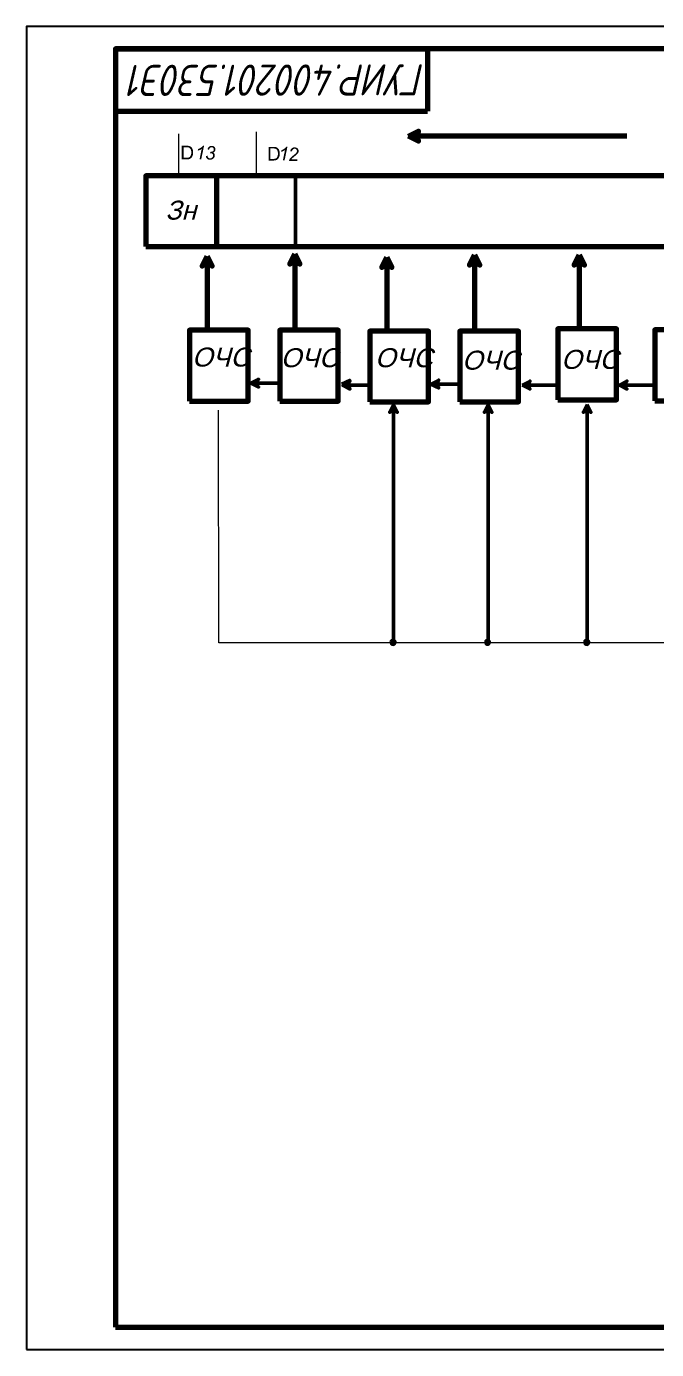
# Model space of a CAD drawing. Header units: millimetres. Extents: x 0 to 420, y 0 to 531.
# Drawn here: x 0 to 141.4, y 0 to 297 of the extents above; entities that cross this region are included whole.
import ezdxf
from ezdxf.enums import TextEntityAlignment as Align

# ---------------------------------------------------------------- set-up
doc = ezdxf.new("R2010")
doc.units = ezdxf.units.MM
doc.header["$LTSCALE"] = 0.5
doc.layers.get('0').update_dxf_attribs({"lineweight": 60})
doc.layers.get('Defpoints').update_dxf_attribs({"color": 5})
doc.styles.add('Arial$201', font='Arial Italic.ttf', dxfattribs={"oblique": 15, "height": 4.266011})
doc.styles.get("Standard").update_dxf_attribs({"font": 'ISOCPEUI.TTF', "width": 0.9})

msp = doc.modelspace()

# ---------------------------------------------------------------- hatches: boundary and pattern name
at = {"true_color": 0x000007}
for points in [[(85.73, 272.36), (88.02, 273.5), (87.45, 272.36), (88.02, 271.23)], [(38.85, 267.21), (39.33, 269.51), (39.33, 269.51), (39.3, 269.49), (39.27, 269.47), (39.24, 269.45), (39.21, 269.43), (39.18, 269.41), (39.15, 269.39), (39.12, 269.37), (39.09, 269.36), (39.05, 269.34), (39.02, 269.32), (38.98, 269.3), (38.94, 269.29), (38.91, 269.27), (38.87, 269.26), (38.83, 269.24), (38.79, 269.22), (38.75, 269.21), (38.71, 269.2), (38.66, 269.18), (38.62, 269.17), (38.58, 269.15), (38.53, 269.14), (38.49, 269.13), (38.44, 269.12), (38.44, 269.12), (38.52, 269.46), (38.52, 269.46), (38.54, 269.47), (38.57, 269.48), (38.59, 269.49), (38.61, 269.5), (38.63, 269.51), (38.66, 269.52), (38.68, 269.53), (38.7, 269.54), (38.73, 269.55), (38.75, 269.56), (38.77, 269.57), (38.79, 269.58), (38.82, 269.6), (38.84, 269.61), (38.86, 269.62), (38.89, 269.64), (38.91, 269.65), (38.94, 269.66), (38.96, 269.68), (38.98, 269.69), (39.01, 269.71), (39.03, 269.73), (39.06, 269.74), (39.08, 269.76), (39.08, 269.76), (39.1, 269.77), (39.12, 269.79), (39.15, 269.8), (39.17, 269.81), (39.19, 269.83), (39.21, 269.84), (39.23, 269.86), (39.25, 269.87), (39.26, 269.89), (39.28, 269.9), (39.3, 269.91), (39.32, 269.93), (39.33, 269.94), (39.35, 269.95), (39.37, 269.97), (39.38, 269.98), (39.4, 269.99), (39.41, 270), (39.43, 270.01), (39.44, 270.03), (39.45, 270.04), (39.47, 270.05), (39.48, 270.06), (39.49, 270.07), (39.5, 270.08), (39.5, 270.08), (39.51, 270.09), (39.52, 270.1), (39.52, 270.1), (39.53, 270.11), (39.54, 270.12), (39.54, 270.13), (39.55, 270.14), (39.55, 270.15), (39.56, 270.15), (39.57, 270.16), (39.57, 270.17), (39.58, 270.18), (39.58, 270.19), (39.59, 270.2), (39.6, 270.21), (39.6, 270.22), (39.61, 270.22), (39.62, 270.23), (39.62, 270.24), (39.63, 270.25), (39.63, 270.26), (39.64, 270.27), (39.87, 270.27), (39.23, 267.21), (38.85, 267.21), (39.23, 267.21)], [(57.55, 266.95), (58.03, 269.25), (58.03, 269.25), (58, 269.23), (57.98, 269.21), (57.95, 269.19), (57.92, 269.17), (57.89, 269.16), (57.86, 269.14), (57.82, 269.12), (57.79, 269.1), (57.76, 269.08), (57.72, 269.07), (57.69, 269.05), (57.65, 269.03), (57.61, 269.02), (57.57, 269), (57.53, 268.98), (57.49, 268.97), (57.45, 268.95), (57.41, 268.94), (57.37, 268.92), (57.33, 268.91), (57.28, 268.9), (57.24, 268.88), (57.19, 268.87), (57.14, 268.86), (57.14, 268.86), (57.23, 269.2), (57.23, 269.2), (57.25, 269.21), (57.27, 269.22), (57.29, 269.23), (57.32, 269.24), (57.34, 269.25), (57.36, 269.26), (57.38, 269.27), (57.41, 269.28), (57.43, 269.29), (57.45, 269.3), (57.48, 269.32), (57.5, 269.33), (57.52, 269.34), (57.55, 269.35), (57.57, 269.37), (57.59, 269.38), (57.62, 269.39), (57.64, 269.41), (57.66, 269.42), (57.69, 269.44), (57.71, 269.45), (57.74, 269.47), (57.76, 269.48), (57.79, 269.5), (57.79, 269.5), (57.81, 269.52), (57.83, 269.53), (57.85, 269.54), (57.87, 269.56), (57.89, 269.57), (57.91, 269.59), (57.93, 269.6), (57.95, 269.61), (57.97, 269.63), (57.99, 269.64), (58, 269.66), (58.02, 269.67), (58.04, 269.68), (58.05, 269.7), (58.07, 269.71), (58.09, 269.72), (58.1, 269.73), (58.12, 269.75), (58.13, 269.76), (58.14, 269.77), (58.16, 269.78), (58.17, 269.79), (58.18, 269.8), (58.2, 269.81), (58.2, 269.82), (58.21, 269.83), (58.22, 269.83), (58.22, 269.84), (58.23, 269.85), (58.23, 269.86), (58.24, 269.86), (58.25, 269.87), (58.25, 269.88), (58.26, 269.89), (58.26, 269.9), (58.27, 269.91), (58.28, 269.92), (58.28, 269.92), (58.29, 269.93), (58.3, 269.94), (58.3, 269.95), (58.31, 269.96), (58.31, 269.97), (58.32, 269.98), (58.33, 269.99), (58.33, 269.99), (58.34, 270), (58.35, 270.01), (58.58, 270.01), (57.93, 266.95), (57.55, 266.95), (57.93, 266.95)], [(40.53, 245.44), (41.67, 243.17), (40.53, 243.73), (39.4, 243.17)], [(60.24, 245.95), (61.39, 243.66), (60.24, 244.24), (59.11, 243.66)], [(80.86, 245.19), (82, 242.92), (80.86, 243.48), (79.73, 242.92)], [(100.57, 245.7), (101.72, 243.41), (100.57, 243.99), (99.43, 243.41)], [(124.08, 245.7), (125.22, 243.41), (124.08, 243.99), (122.95, 243.41)], [(50.32, 216.92), (52.1, 217.81), (51.65, 216.92), (52.1, 216.05)], [(70.8, 216.67), (72.56, 217.56), (72.13, 216.67), (72.56, 215.78)], [(70.82, 216.49), (72.58, 217.38), (72.13, 216.49), (72.58, 215.6)], [(90.77, 216.74), (92.55, 217.63), (92.11, 216.74), (92.55, 215.87)], [(111.26, 216.49), (113.02, 217.38), (112.59, 216.49), (113.02, 215.6)], [(132.99, 216.49), (134.77, 217.38), (134.32, 216.49), (134.77, 215.6)], [(82.38, 212.13), (83.27, 210.37), (82.38, 210.81), (81.49, 210.37)], [(103.62, 212.13), (104.49, 210.37), (103.62, 210.81), (102.73, 210.37)], [(125.86, 212.13), (126.73, 210.37), (125.86, 210.81), (124.97, 210.37)]]:
    msp.add_hatch(color=7, dxfattribs=at).paths.add_polyline_path(points)
h = msp.add_hatch(color=7, dxfattribs=at)
h.paths.add_polyline_path([(34.87, 267.17), (34.87, 270.23), (35.93, 270.23), (35.93, 270.23), (35.96, 270.23), (35.98, 270.23), (36.01, 270.23), (36.04, 270.23), (36.07, 270.23), (36.09, 270.23), (36.12, 270.23), (36.14, 270.22), (36.17, 270.22), (36.19, 270.22), (36.21, 270.22), (36.24, 270.22), (36.26, 270.22), (36.28, 270.21), (36.3, 270.21), (36.32, 270.21), (36.34, 270.21), (36.36, 270.2), (36.38, 270.2), (36.4, 270.2), (36.42, 270.19), (36.44, 270.19), (36.45, 270.18), (36.47, 270.18), (36.49, 270.18), (36.52, 270.17), (36.54, 270.17), (36.56, 270.16), (36.58, 270.16), (36.6, 270.15), (36.62, 270.14), (36.64, 270.14), (36.66, 270.13), (36.68, 270.12), (36.7, 270.11), (36.72, 270.1), (36.74, 270.1), (36.75, 270.09), (36.77, 270.08), (36.79, 270.07), (36.81, 270.06), (36.82, 270.04), (36.84, 270.03), (36.86, 270.02), (36.87, 270.01), (36.89, 269.99), (36.9, 269.98), (36.92, 269.97), (36.94, 269.95), (36.96, 269.93), (36.98, 269.92), (37, 269.9), (37.01, 269.88), (37.03, 269.86), (37.05, 269.84), (37.07, 269.82), (37.09, 269.8), (37.1, 269.78), (37.12, 269.76), (37.13, 269.73), (37.15, 269.71), (37.16, 269.69), (37.18, 269.67), (37.19, 269.64), (37.2, 269.62), (37.22, 269.59), (37.23, 269.57), (37.24, 269.54), (37.25, 269.52), (37.26, 269.49), (37.27, 269.47), (37.28, 269.44), (37.28, 269.44), (37.29, 269.41), (37.3, 269.39), (37.31, 269.36), (37.32, 269.33), (37.32, 269.3), (37.33, 269.28), (37.34, 269.25), (37.35, 269.22), (37.36, 269.19), (37.36, 269.16), (37.37, 269.13), (37.37, 269.1), (37.38, 269.07), (37.39, 269.04), (37.39, 269.01), (37.39, 268.98), (37.4, 268.95), (37.4, 268.92), (37.4, 268.88), (37.41, 268.85), (37.41, 268.82), (37.41, 268.78), (37.41, 268.75), (37.41, 268.72), (37.41, 268.69), (37.41, 268.66), (37.41, 268.63), (37.41, 268.6), (37.41, 268.57), (37.4, 268.55), (37.4, 268.52), (37.4, 268.49), (37.4, 268.46), (37.39, 268.44), (37.39, 268.41), (37.39, 268.39), (37.38, 268.36), (37.38, 268.34), (37.38, 268.31), (37.37, 268.29), (37.37, 268.26), (37.36, 268.24), (37.36, 268.22), (37.35, 268.19), (37.35, 268.17), (37.34, 268.15), (37.33, 268.13), (37.33, 268.11), (37.32, 268.08), (37.31, 268.06), (37.3, 268.04), (37.29, 268.02), (37.29, 268), (37.28, 267.98), (37.27, 267.96), (37.26, 267.94), (37.25, 267.92), (37.24, 267.9), (37.24, 267.88), (37.23, 267.86), (37.22, 267.84), (37.21, 267.82), (37.2, 267.8), (37.19, 267.78), (37.18, 267.76), (37.17, 267.75), (37.16, 267.73), (37.15, 267.71), (37.14, 267.7), (37.13, 267.68), (37.12, 267.66), (37.11, 267.65), (37.11, 267.65), (37.1, 267.63), (37.09, 267.62), (37.08, 267.6), (37.07, 267.59), (37.06, 267.58), (37.05, 267.56), (37.04, 267.55), (37.03, 267.54), (37.01, 267.53), (37, 267.52), (36.99, 267.51), (36.98, 267.49), (36.97, 267.48), (36.96, 267.47), (36.94, 267.46), (36.93, 267.45), (36.92, 267.44), (36.91, 267.43), (36.9, 267.43), (36.88, 267.42), (36.87, 267.41), (36.86, 267.4), (36.85, 267.39), (36.83, 267.38), (36.83, 267.38), (36.82, 267.37), (36.81, 267.36), (36.8, 267.35), (36.78, 267.34), (36.77, 267.33), (36.76, 267.33), (36.74, 267.32), (36.73, 267.31), (36.71, 267.3), (36.7, 267.29), (36.69, 267.29), (36.67, 267.28), (36.66, 267.27), (36.64, 267.27), (36.62, 267.26), (36.61, 267.26), (36.59, 267.25), (36.58, 267.25), (36.56, 267.24), (36.54, 267.23), (36.53, 267.23), (36.51, 267.23), (36.49, 267.22), (36.47, 267.22), (36.47, 267.22), (36.45, 267.21), (36.43, 267.21), (36.41, 267.21), (36.4, 267.2), (36.38, 267.2), (36.36, 267.2), (36.34, 267.19), (36.32, 267.19), (36.3, 267.19), (36.28, 267.18), (36.26, 267.18), (36.24, 267.18), (36.22, 267.18), (36.2, 267.18), (36.17, 267.17), (36.15, 267.17), (36.13, 267.17), (36.11, 267.17), (36.09, 267.17), (36.07, 267.17), (36.04, 267.17), (36.02, 267.17), (36, 267.17), (35.98, 267.17), (35.98, 267.17), (34.87, 267.17), (35.98, 267.17)])
h.paths.add_polyline_path([(35.29, 267.53), (35.93, 267.53), (35.93, 267.53), (35.95, 267.53), (35.98, 267.53), (36.01, 267.53), (36.03, 267.53), (36.05, 267.53), (36.08, 267.53), (36.1, 267.53), (36.12, 267.54), (36.14, 267.54), (36.16, 267.54), (36.18, 267.54), (36.2, 267.54), (36.22, 267.54), (36.24, 267.55), (36.26, 267.55), (36.28, 267.55), (36.3, 267.55), (36.31, 267.56), (36.33, 267.56), (36.34, 267.56), (36.36, 267.57), (36.38, 267.57), (36.39, 267.58), (36.41, 267.58), (36.42, 267.59), (36.43, 267.59), (36.45, 267.6), (36.46, 267.6), (36.48, 267.61), (36.49, 267.62), (36.5, 267.62), (36.51, 267.63), (36.53, 267.64), (36.54, 267.64), (36.55, 267.65), (36.56, 267.66), (36.58, 267.66), (36.59, 267.67), (36.6, 267.68), (36.61, 267.68), (36.62, 267.69), (36.63, 267.7), (36.64, 267.7), (36.65, 267.71), (36.66, 267.72), (36.67, 267.73), (36.68, 267.74), (36.69, 267.74), (36.69, 267.74), (36.7, 267.76), (36.71, 267.77), (36.72, 267.78), (36.73, 267.8), (36.74, 267.81), (36.75, 267.82), (36.76, 267.84), (36.77, 267.85), (36.78, 267.87), (36.79, 267.88), (36.8, 267.9), (36.81, 267.92), (36.82, 267.93), (36.83, 267.95), (36.84, 267.97), (36.84, 267.99), (36.85, 268), (36.86, 268.02), (36.87, 268.04), (36.87, 268.06), (36.88, 268.08), (36.89, 268.1), (36.89, 268.12), (36.9, 268.14), (36.9, 268.14), (36.91, 268.16), (36.91, 268.18), (36.92, 268.2), (36.93, 268.22), (36.93, 268.24), (36.94, 268.27), (36.95, 268.29), (36.95, 268.31), (36.95, 268.33), (36.96, 268.36), (36.96, 268.38), (36.97, 268.4), (36.97, 268.43), (36.97, 268.45), (36.97, 268.48), (36.97, 268.5), (36.98, 268.53), (36.98, 268.55), (36.98, 268.58), (36.98, 268.6), (36.98, 268.63), (36.98, 268.66), (36.98, 268.69), (36.98, 268.72), (36.98, 268.76), (36.98, 268.8), (36.98, 268.83), (36.98, 268.87), (36.98, 268.91), (36.97, 268.95), (36.97, 268.98), (36.97, 269.02), (36.96, 269.05), (36.96, 269.08), (36.95, 269.12), (36.94, 269.15), (36.94, 269.18), (36.93, 269.21), (36.92, 269.24), (36.92, 269.26), (36.91, 269.29), (36.9, 269.32), (36.89, 269.34), (36.88, 269.37), (36.87, 269.39), (36.86, 269.41), (36.85, 269.44), (36.83, 269.46), (36.82, 269.48), (36.8, 269.5), (36.79, 269.52), (36.78, 269.54), (36.76, 269.56), (36.75, 269.58), (36.73, 269.6), (36.72, 269.62), (36.7, 269.63), (36.69, 269.65), (36.67, 269.66), (36.65, 269.68), (36.64, 269.69), (36.62, 269.71), (36.61, 269.72), (36.59, 269.73), (36.57, 269.74), (36.55, 269.75), (36.54, 269.76), (36.52, 269.77), (36.5, 269.78), (36.48, 269.79), (36.46, 269.8), (36.44, 269.8), (36.43, 269.81), (36.41, 269.81), (36.4, 269.82), (36.38, 269.82), (36.37, 269.83), (36.35, 269.83), (36.33, 269.84), (36.31, 269.84), (36.29, 269.84), (36.27, 269.85), (36.25, 269.85), (36.23, 269.85), (36.21, 269.86), (36.19, 269.86), (36.16, 269.86), (36.14, 269.86), (36.12, 269.86), (36.09, 269.86), (36.07, 269.87), (36.04, 269.87), (36.01, 269.87), (35.98, 269.87), (35.96, 269.87), (35.93, 269.87), (35.29, 269.87), (35.29, 267.53), (35.29, 269.87)])
h = msp.add_hatch(color=7, dxfattribs=at)
edge = h.paths.add_edge_path()
edge.add_line((40.27, 267.93), (40.64, 267.98))
edge.add_spline(control_points=[(40.64, 267.98), (40.67, 267.76), (40.73, 267.61), (40.83, 267.51), (40.83, 267.51), (40.92, 267.42), (41.05, 267.38), (41.2, 267.38), (41.2, 267.38), (41.39, 267.38), (41.56, 267.45), (41.69, 267.58), (41.69, 267.58), (41.82, 267.71), (41.89, 267.86), (41.89, 268.04), (41.89, 268.04), (41.89, 268.19), (41.84, 268.3), (41.74, 268.4), (41.74, 268.4), (41.64, 268.5), (41.49, 268.55), (41.33, 268.55), (41.33, 268.55), (41.31, 268.55), (41.26, 268.55), (41.21, 268.55)], knot_values=[0, 0, 0, 0, 0.035714, 0.035714, 0.035714, 0.035714, 0.071429, 0.071429, 0.071429, 0.071429, 0.107143, 0.107143, 0.107143, 0.107143, 0.142857, 0.142857, 0.142857, 0.142857, 0.178571, 0.178571, 0.178571, 0.178571, 0.214286, 0.214286, 0.214286, 0.214286, 1, 1, 1, 1], degree=3, periodic=0)
edge.add_line((41.21, 268.55), (41.28, 268.86))
edge.add_spline(control_points=[(41.28, 268.86), (41.31, 268.86), (41.34, 268.85), (41.38, 268.85), (41.38, 268.85), (41.59, 268.85), (41.75, 268.91), (41.87, 269.01), (41.87, 269.01), (41.99, 269.11), (42.05, 269.24), (42.05, 269.41), (42.05, 269.41), (42.05, 269.54), (42, 269.65), (41.9, 269.75), (41.9, 269.75), (41.8, 269.85), (41.69, 269.9), (41.56, 269.9), (41.56, 269.9), (41.43, 269.9), (41.29, 269.85), (41.2, 269.75), (41.2, 269.75), (41.08, 269.65), (41.01, 269.52), (40.98, 269.34)], knot_values=[0, 0, 0, 0, 0.035714, 0.035714, 0.035714, 0.035714, 0.071429, 0.071429, 0.071429, 0.071429, 0.107143, 0.107143, 0.107143, 0.107143, 0.142857, 0.142857, 0.142857, 0.142857, 0.178571, 0.178571, 0.178571, 0.178571, 0.214286, 0.214286, 0.214286, 0.214286, 1, 1, 1, 1], degree=3, periodic=0)
edge.add_line((40.98, 269.34), (40.62, 269.41))
edge.add_spline(control_points=[(40.62, 269.41), (40.67, 269.67), (40.78, 269.85), (40.96, 270), (40.96, 270), (41.15, 270.13), (41.34, 270.2), (41.59, 270.2), (41.59, 270.2), (41.84, 270.2), (42.03, 270.13), (42.2, 269.97), (42.2, 269.97), (42.35, 269.82), (42.43, 269.64), (42.43, 269.41), (42.43, 269.41), (42.43, 269.26), (42.38, 269.11), (42.3, 269), (42.3, 269), (42.22, 268.86), (42.08, 268.77), (41.92, 268.7), (41.92, 268.7), (42.03, 268.62), (42.13, 268.54), (42.18, 268.44), (42.18, 268.44), (42.25, 268.34), (42.28, 268.22), (42.28, 268.09), (42.28, 268.09), (42.28, 267.81), (42.17, 267.58), (41.97, 267.38), (41.97, 267.38), (41.75, 267.17), (41.52, 267.07), (41.23, 267.07), (41.23, 267.07), (40.95, 267.07), (40.73, 267.15), (40.55, 267.3), (40.55, 267.3), (40.39, 267.46), (40.29, 267.68), (40.27, 267.93)], knot_values=[0, 0, 0, 0, 0.020833, 0.020833, 0.020833, 0.020833, 0.041667, 0.041667, 0.041667, 0.041667, 0.0625, 0.0625, 0.0625, 0.0625, 0.083333, 0.083333, 0.083333, 0.083333, 0.104167, 0.104167, 0.104167, 0.104167, 0.125, 0.125, 0.125, 0.125, 0.145833, 0.145833, 0.145833, 0.145833, 0.166667, 0.166667, 0.166667, 0.166667, 0.1875, 0.1875, 0.1875, 0.1875, 0.208333, 0.208333, 0.208333, 0.208333, 0.229167, 0.229167, 0.229167, 0.229167, 1, 1, 1, 1], degree=3, periodic=0)
h = msp.add_hatch(color=7, dxfattribs=at)
h.paths.add_polyline_path([(54.33, 266.91), (54.33, 269.97), (55.38, 269.97), (55.38, 269.97), (55.41, 269.97), (55.44, 269.97), (55.47, 269.97), (55.49, 269.97), (55.52, 269.97), (55.54, 269.97), (55.57, 269.97), (55.6, 269.97), (55.62, 269.97), (55.64, 269.97), (55.67, 269.96), (55.69, 269.96), (55.71, 269.96), (55.73, 269.96), (55.76, 269.95), (55.78, 269.95), (55.8, 269.95), (55.82, 269.95), (55.84, 269.94), (55.85, 269.94), (55.87, 269.94), (55.89, 269.93), (55.91, 269.93), (55.92, 269.92), (55.95, 269.92), (55.97, 269.92), (55.99, 269.91), (56.01, 269.91), (56.03, 269.9), (56.05, 269.89), (56.07, 269.89), (56.09, 269.88), (56.11, 269.87), (56.13, 269.86), (56.15, 269.86), (56.17, 269.85), (56.19, 269.84), (56.21, 269.83), (56.23, 269.82), (56.24, 269.81), (56.26, 269.8), (56.28, 269.79), (56.29, 269.78), (56.31, 269.76), (56.32, 269.75), (56.34, 269.74), (56.35, 269.72), (56.37, 269.71), (56.39, 269.69), (56.41, 269.68), (56.43, 269.66), (56.45, 269.64), (56.47, 269.62), (56.49, 269.6), (56.5, 269.58), (56.52, 269.56), (56.54, 269.54), (56.56, 269.52), (56.57, 269.5), (56.59, 269.48), (56.6, 269.46), (56.62, 269.43), (56.63, 269.41), (56.64, 269.39), (56.66, 269.36), (56.67, 269.34), (56.68, 269.31), (56.69, 269.29), (56.7, 269.26), (56.71, 269.24), (56.72, 269.21), (56.73, 269.18), (56.73, 269.18), (56.74, 269.16), (56.75, 269.13), (56.76, 269.1), (56.77, 269.07), (56.78, 269.05), (56.79, 269.02), (56.79, 268.99), (56.8, 268.96), (56.81, 268.93), (56.82, 268.9), (56.82, 268.88), (56.83, 268.85), (56.83, 268.82), (56.84, 268.79), (56.84, 268.75), (56.85, 268.72), (56.85, 268.69), (56.85, 268.66), (56.86, 268.63), (56.86, 268.59), (56.86, 268.56), (56.86, 268.53), (56.86, 268.49), (56.86, 268.46), (56.86, 268.43), (56.86, 268.4), (56.86, 268.37), (56.86, 268.35), (56.86, 268.32), (56.86, 268.29), (56.85, 268.26), (56.85, 268.24), (56.85, 268.21), (56.85, 268.18), (56.84, 268.16), (56.84, 268.13), (56.84, 268.1), (56.83, 268.08), (56.83, 268.05), (56.82, 268.03), (56.82, 268.01), (56.81, 267.98), (56.81, 267.96), (56.8, 267.94), (56.8, 267.91), (56.79, 267.89), (56.79, 267.87), (56.78, 267.85), (56.77, 267.83), (56.76, 267.81), (56.76, 267.78), (56.75, 267.76), (56.74, 267.74), (56.73, 267.72), (56.72, 267.7), (56.71, 267.68), (56.71, 267.66), (56.7, 267.64), (56.69, 267.62), (56.68, 267.6), (56.67, 267.58), (56.66, 267.56), (56.65, 267.54), (56.64, 267.53), (56.63, 267.51), (56.63, 267.49), (56.62, 267.47), (56.61, 267.46), (56.6, 267.44), (56.59, 267.42), (56.58, 267.41), (56.57, 267.39), (56.57, 267.39), (56.56, 267.37), (56.55, 267.36), (56.53, 267.35), (56.52, 267.33), (56.51, 267.32), (56.5, 267.31), (56.49, 267.3), (56.48, 267.28), (56.47, 267.27), (56.46, 267.26), (56.44, 267.25), (56.43, 267.24), (56.42, 267.23), (56.41, 267.22), (56.4, 267.21), (56.38, 267.2), (56.37, 267.19), (56.36, 267.18), (56.35, 267.17), (56.34, 267.16), (56.32, 267.15), (56.31, 267.14), (56.3, 267.13), (56.29, 267.13), (56.29, 267.13), (56.27, 267.12), (56.26, 267.11), (56.25, 267.1), (56.24, 267.09), (56.22, 267.08), (56.21, 267.07), (56.2, 267.06), (56.18, 267.05), (56.17, 267.05), (56.15, 267.04), (56.14, 267.03), (56.12, 267.02), (56.11, 267.02), (56.09, 267.01), (56.08, 267.01), (56.06, 267), (56.05, 266.99), (56.03, 266.99), (56.01, 266.98), (56, 266.98), (55.98, 266.97), (55.96, 266.97), (55.94, 266.96), (55.92, 266.96), (55.92, 266.96), (55.91, 266.96), (55.89, 266.95), (55.87, 266.95), (55.85, 266.95), (55.83, 266.94), (55.81, 266.94), (55.79, 266.94), (55.77, 266.93), (55.75, 266.93), (55.73, 266.93), (55.71, 266.93), (55.69, 266.92), (55.67, 266.92), (55.65, 266.92), (55.63, 266.92), (55.61, 266.92), (55.58, 266.92), (55.56, 266.91), (55.54, 266.91), (55.52, 266.91), (55.5, 266.91), (55.48, 266.91), (55.45, 266.91), (55.43, 266.91), (55.43, 266.91), (54.33, 266.91), (55.43, 266.91)])
h.paths.add_polyline_path([(54.74, 267.27), (55.38, 267.27), (55.38, 267.27), (55.41, 267.27), (55.43, 267.27), (55.46, 267.27), (55.48, 267.27), (55.51, 267.28), (55.53, 267.28), (55.55, 267.28), (55.57, 267.28), (55.6, 267.28), (55.62, 267.28), (55.64, 267.28), (55.66, 267.29), (55.68, 267.29), (55.69, 267.29), (55.71, 267.29), (55.73, 267.3), (55.75, 267.3), (55.77, 267.3), (55.78, 267.3), (55.8, 267.31), (55.81, 267.31), (55.83, 267.31), (55.84, 267.32), (55.86, 267.32), (55.87, 267.33), (55.89, 267.34), (55.9, 267.34), (55.91, 267.35), (55.93, 267.35), (55.94, 267.36), (55.95, 267.37), (55.97, 267.37), (55.98, 267.38), (55.99, 267.39), (56.01, 267.39), (56.02, 267.4), (56.03, 267.41), (56.04, 267.41), (56.05, 267.42), (56.06, 267.43), (56.07, 267.43), (56.08, 267.44), (56.09, 267.45), (56.1, 267.46), (56.11, 267.46), (56.12, 267.47), (56.13, 267.48), (56.14, 267.49), (56.14, 267.49), (56.15, 267.5), (56.16, 267.51), (56.17, 267.53), (56.19, 267.54), (56.2, 267.55), (56.21, 267.57), (56.22, 267.58), (56.23, 267.6), (56.24, 267.61), (56.25, 267.63), (56.26, 267.64), (56.26, 267.66), (56.27, 267.68), (56.28, 267.69), (56.29, 267.71), (56.3, 267.73), (56.3, 267.75), (56.31, 267.77), (56.32, 267.78), (56.33, 267.8), (56.33, 267.82), (56.34, 267.84), (56.35, 267.86), (56.35, 267.88), (56.35, 267.88), (56.36, 267.9), (56.37, 267.92), (56.37, 267.95), (56.38, 267.97), (56.39, 267.99), (56.39, 268.01), (56.4, 268.03), (56.4, 268.05), (56.41, 268.08), (56.41, 268.1), (56.42, 268.12), (56.42, 268.15), (56.42, 268.17), (56.42, 268.19), (56.43, 268.22), (56.43, 268.24), (56.43, 268.27), (56.43, 268.29), (56.43, 268.32), (56.43, 268.35), (56.43, 268.37), (56.43, 268.4), (56.43, 268.43), (56.43, 268.46), (56.43, 268.5), (56.43, 268.54), (56.43, 268.58), (56.43, 268.62), (56.43, 268.65), (56.43, 268.69), (56.42, 268.73), (56.42, 268.76), (56.41, 268.79), (56.41, 268.83), (56.4, 268.86), (56.4, 268.89), (56.39, 268.92), (56.38, 268.95), (56.38, 268.98), (56.37, 269.01), (56.36, 269.03), (56.35, 269.06), (56.34, 269.09), (56.33, 269.11), (56.32, 269.13), (56.31, 269.16), (56.3, 269.18), (56.29, 269.2), (56.27, 269.22), (56.26, 269.24), (56.24, 269.26), (56.23, 269.28), (56.21, 269.3), (56.2, 269.32), (56.18, 269.34), (56.17, 269.36), (56.15, 269.38), (56.14, 269.39), (56.12, 269.41), (56.11, 269.42), (56.09, 269.44), (56.08, 269.45), (56.06, 269.46), (56.04, 269.47), (56.02, 269.49), (56.01, 269.5), (55.99, 269.51), (55.97, 269.52), (55.95, 269.52), (55.93, 269.53), (55.91, 269.54), (55.89, 269.55), (55.88, 269.55), (55.87, 269.56), (55.85, 269.56), (55.84, 269.57), (55.82, 269.57), (55.8, 269.58), (55.78, 269.58), (55.77, 269.58), (55.75, 269.59), (55.73, 269.59), (55.71, 269.59), (55.69, 269.6), (55.66, 269.6), (55.64, 269.6), (55.62, 269.6), (55.59, 269.61), (55.57, 269.61), (55.54, 269.61), (55.52, 269.61), (55.49, 269.61), (55.47, 269.61), (55.44, 269.61), (55.41, 269.61), (55.38, 269.61), (54.74, 269.61), (54.74, 267.27), (54.74, 269.61)])
h = msp.add_hatch(color=7, dxfattribs=at)
h.paths.add_polyline_path([(58.92, 266.79), (58.92, 266.79), (58.93, 266.81), (58.94, 266.84), (58.94, 266.86), (58.95, 266.88), (58.95, 266.9), (58.96, 266.92), (58.97, 266.94), (58.97, 266.96), (58.98, 266.98), (58.99, 267), (58.99, 267.02), (59, 267.04), (59.01, 267.06), (59.01, 267.08), (59.02, 267.09), (59.03, 267.11), (59.03, 267.13), (59.04, 267.14), (59.05, 267.16), (59.06, 267.18), (59.06, 267.19), (59.07, 267.21), (59.08, 267.22), (59.09, 267.24), (59.09, 267.24), (59.1, 267.25), (59.11, 267.27), (59.11, 267.29), (59.12, 267.3), (59.13, 267.32), (59.14, 267.33), (59.15, 267.35), (59.16, 267.36), (59.18, 267.38), (59.19, 267.39), (59.2, 267.41), (59.21, 267.42), (59.22, 267.44), (59.23, 267.45), (59.25, 267.47), (59.26, 267.48), (59.27, 267.5), (59.28, 267.51), (59.3, 267.53), (59.31, 267.54), (59.33, 267.56), (59.34, 267.57), (59.35, 267.58), (59.37, 267.6), (59.38, 267.61), (59.4, 267.63), (59.42, 267.64), (59.43, 267.66), (59.45, 267.67), (59.47, 267.69), (59.49, 267.71), (59.52, 267.73), (59.54, 267.75), (59.56, 267.77), (59.59, 267.79), (59.62, 267.82), (59.64, 267.84), (59.67, 267.87), (59.7, 267.89), (59.73, 267.92), (59.77, 267.95), (59.8, 267.97), (59.84, 268), (59.87, 268.03), (59.91, 268.06), (59.95, 268.09), (59.99, 268.13), (60.03, 268.16), (60.05, 268.18), (60.07, 268.2), (60.1, 268.21), (60.12, 268.23), (60.14, 268.25), (60.16, 268.26), (60.18, 268.28), (60.2, 268.3), (60.22, 268.31), (60.24, 268.33), (60.26, 268.34), (60.28, 268.36), (60.29, 268.37), (60.31, 268.38), (60.32, 268.4), (60.34, 268.41), (60.35, 268.42), (60.37, 268.44), (60.38, 268.45), (60.39, 268.46), (60.4, 268.47), (60.42, 268.48), (60.43, 268.49), (60.44, 268.5), (60.45, 268.52), (60.46, 268.53), (60.47, 268.54), (60.48, 268.56), (60.5, 268.57), (60.51, 268.58), (60.52, 268.59), (60.53, 268.61), (60.54, 268.62), (60.55, 268.63), (60.55, 268.65), (60.56, 268.66), (60.57, 268.67), (60.58, 268.69), (60.59, 268.7), (60.6, 268.71), (60.6, 268.73), (60.61, 268.74), (60.62, 268.75), (60.63, 268.77), (60.63, 268.78), (60.64, 268.79), (60.65, 268.81), (60.65, 268.82), (60.66, 268.83), (60.66, 268.83), (60.66, 268.84), (60.67, 268.85), (60.67, 268.86), (60.67, 268.87), (60.68, 268.88), (60.68, 268.89), (60.68, 268.9), (60.68, 268.91), (60.69, 268.92), (60.69, 268.93), (60.69, 268.94), (60.69, 268.95), (60.69, 268.96), (60.7, 268.97), (60.7, 268.98), (60.7, 268.99), (60.7, 269), (60.7, 269.01), (60.7, 269.02), (60.7, 269.03), (60.7, 269.04), (60.7, 269.05), (60.7, 269.07), (60.7, 269.08), (60.7, 269.1), (60.7, 269.12), (60.7, 269.14), (60.69, 269.15), (60.69, 269.17), (60.69, 269.19), (60.68, 269.2), (60.68, 269.22), (60.67, 269.23), (60.66, 269.25), (60.66, 269.26), (60.65, 269.28), (60.64, 269.29), (60.64, 269.31), (60.63, 269.32), (60.62, 269.33), (60.61, 269.35), (60.6, 269.36), (60.59, 269.37), (60.58, 269.39), (60.57, 269.4), (60.55, 269.41), (60.54, 269.42), (60.53, 269.43), (60.52, 269.45), (60.5, 269.46), (60.49, 269.47), (60.48, 269.48), (60.46, 269.48), (60.45, 269.49), (60.43, 269.5), (60.42, 269.51), (60.41, 269.52), (60.39, 269.52), (60.38, 269.53), (60.36, 269.53), (60.34, 269.54), (60.33, 269.54), (60.31, 269.55), (60.3, 269.55), (60.28, 269.55), (60.26, 269.55), (60.25, 269.56), (60.23, 269.56), (60.21, 269.56), (60.19, 269.56), (60.17, 269.56), (60.15, 269.56), (60.14, 269.56), (60.12, 269.55), (60.1, 269.55), (60.09, 269.55), (60.07, 269.55), (60.05, 269.54), (60.04, 269.54), (60.02, 269.53), (60, 269.53), (59.99, 269.52), (59.97, 269.52), (59.96, 269.51), (59.94, 269.5), (59.93, 269.49), (59.91, 269.48), (59.9, 269.48), (59.88, 269.47), (59.87, 269.46), (59.86, 269.45), (59.84, 269.43), (59.83, 269.42), (59.81, 269.41), (59.8, 269.4), (59.79, 269.38), (59.78, 269.37), (59.76, 269.36), (59.75, 269.34), (59.74, 269.32), (59.73, 269.31), (59.72, 269.29), (59.71, 269.27), (59.7, 269.25), (59.69, 269.23), (59.68, 269.21), (59.67, 269.19), (59.66, 269.17), (59.65, 269.15), (59.64, 269.13), (59.63, 269.11), (59.62, 269.08), (59.62, 269.06), (59.61, 269.04), (59.6, 269.01), (59.59, 268.99), (59.59, 268.96), (59.58, 268.93), (59.22, 268.98), (59.22, 268.98), (59.22, 269.02), (59.23, 269.05), (59.24, 269.08), (59.24, 269.12), (59.25, 269.15), (59.26, 269.18), (59.27, 269.21), (59.28, 269.24), (59.29, 269.27), (59.3, 269.3), (59.31, 269.33), (59.32, 269.35), (59.33, 269.38), (59.35, 269.41), (59.36, 269.43), (59.38, 269.45), (59.39, 269.48), (59.41, 269.5), (59.43, 269.52), (59.45, 269.54), (59.47, 269.57), (59.49, 269.59), (59.51, 269.61), (59.53, 269.62), (59.56, 269.64), (59.58, 269.66), (59.6, 269.68), (59.63, 269.7), (59.65, 269.71), (59.67, 269.73), (59.7, 269.74), (59.73, 269.76), (59.75, 269.77), (59.78, 269.78), (59.8, 269.79), (59.83, 269.8), (59.86, 269.81), (59.89, 269.82), (59.91, 269.83), (59.94, 269.83), (59.97, 269.84), (60, 269.84), (60.03, 269.85), (60.06, 269.85), (60.09, 269.85), (60.13, 269.85), (60.16, 269.85), (60.19, 269.86), (60.21, 269.85), (60.23, 269.85), (60.25, 269.85), (60.27, 269.85), (60.29, 269.85), (60.31, 269.85), (60.33, 269.85), (60.35, 269.84), (60.37, 269.84), (60.39, 269.84), (60.41, 269.83), (60.43, 269.83), (60.45, 269.83), (60.47, 269.82), (60.49, 269.82), (60.51, 269.81), (60.53, 269.81), (60.55, 269.8), (60.57, 269.79), (60.58, 269.79), (60.6, 269.78), (60.62, 269.77), (60.64, 269.76), (60.65, 269.76), (60.65, 269.76), (60.67, 269.75), (60.69, 269.74), (60.71, 269.72), (60.72, 269.71), (60.74, 269.7), (60.75, 269.69), (60.77, 269.68), (60.79, 269.67), (60.8, 269.66), (60.81, 269.64), (60.83, 269.63), (60.84, 269.62), (60.85, 269.61), (60.87, 269.59), (60.88, 269.58), (60.89, 269.56), (60.9, 269.55), (60.92, 269.54), (60.93, 269.52), (60.94, 269.51), (60.95, 269.49), (60.96, 269.48), (60.97, 269.46), (60.98, 269.44), (60.99, 269.43), (61, 269.41), (61, 269.39), (61.01, 269.38), (61.02, 269.36), (61.02, 269.34), (61.03, 269.33), (61.04, 269.31), (61.04, 269.3), (61.05, 269.28), (61.05, 269.26), (61.06, 269.25), (61.06, 269.23), (61.06, 269.21), (61.07, 269.2), (61.07, 269.18), (61.07, 269.16), (61.07, 269.15), (61.08, 269.13), (61.08, 269.11), (61.08, 269.1), (61.08, 269.08), (61.08, 269.06), (61.08, 269.05), (61.08, 269.02), (61.08, 269), (61.08, 268.97), (61.07, 268.94), (61.07, 268.92), (61.07, 268.89), (61.06, 268.87), (61.06, 268.84), (61.05, 268.81), (61.04, 268.79), (61.04, 268.76), (61.03, 268.74), (61.02, 268.71), (61.01, 268.69), (61, 268.67), (60.99, 268.64), (60.98, 268.62), (60.96, 268.59), (60.95, 268.57), (60.93, 268.55), (60.92, 268.52), (60.9, 268.5), (60.88, 268.48), (60.87, 268.46), (60.87, 268.46), (60.85, 268.44), (60.84, 268.42), (60.83, 268.41), (60.81, 268.39), (60.79, 268.37), (60.77, 268.35), (60.75, 268.33), (60.72, 268.3), (60.7, 268.28), (60.67, 268.25), (60.64, 268.22), (60.61, 268.2), (60.57, 268.17), (60.54, 268.14), (60.5, 268.1), (60.46, 268.07), (60.42, 268.04), (60.38, 268), (60.33, 267.97), (60.28, 267.93), (60.23, 267.89), (60.18, 267.85), (60.13, 267.81), (60.08, 267.76), (60.08, 267.76), (60.05, 267.75), (60.03, 267.73), (60.01, 267.71), (59.99, 267.69), (59.97, 267.68), (59.95, 267.66), (59.93, 267.64), (59.91, 267.63), (59.89, 267.61), (59.87, 267.59), (59.85, 267.58), (59.83, 267.56), (59.82, 267.55), (59.8, 267.53), (59.78, 267.52), (59.77, 267.51), (59.75, 267.49), (59.74, 267.48), (59.72, 267.47), (59.71, 267.45), (59.7, 267.44), (59.69, 267.43), (59.67, 267.41), (59.66, 267.4), (59.66, 267.4), (59.65, 267.39), (59.64, 267.38), (59.63, 267.37), (59.62, 267.35), (59.61, 267.34), (59.6, 267.33), (59.59, 267.32), (59.58, 267.31), (59.57, 267.3), (59.56, 267.29), (59.55, 267.27), (59.54, 267.26), (59.53, 267.25), (59.52, 267.24), (59.51, 267.23), (59.51, 267.22), (59.5, 267.21), (59.49, 267.2), (59.48, 267.19), (59.48, 267.18), (59.47, 267.17), (59.46, 267.16), (59.46, 267.15), (59.45, 267.14), (59.45, 267.14), (60.83, 267.14), (60.75, 266.79)])
h.paths.add_polyline_path([(58.92, 266.79), (60.75, 266.79)])

# ---------------------------------------------------------------- linework, layer by layer
at = {"lineweight": 100}
for p, q in [((20, 292), (90, 292)), ((90, 292), (90, 278)), ((20, 278), (90, 278))]:
    msp.add_line(p, q, dxfattribs=at)
msp.add_line((20, 278), (20, 278))
msp.add_lwpolyline([(20, 5), (415, 5), (415, 292), (20, 292)], close=True, dxfattribs=at)
at = {"color": 7, "linetype": 'Continuous', "lineweight": 20, "true_color": 0x000007}
for points in [[(51.54, 273.37), (51.54, 263.5), (51.54, 263.5)], [(34.21, 263.03), (34.21, 272.9), (34.21, 272.9)], [(160.36, 154.95), (160.36, 158.62), (43.19, 158.62), (43.07, 210.9)]]:
    msp.add_lwpolyline(points, dxfattribs=at)
at = {"color": 7, "linetype": 'Continuous', "lineweight": 100, "true_color": 0x000007}
for points in [[(85.73, 272.36), (88.02, 273.5), (87.45, 272.36), (88.02, 271.23)], [(26.77, 247.58), (42.69, 247.58), (42.69, 263.5), (26.77, 263.5)], [(40.53, 245.44), (41.67, 243.17), (40.53, 243.73), (39.4, 243.17)], [(60.24, 245.95), (61.39, 243.66), (60.24, 244.24), (59.11, 243.66)], [(80.86, 245.19), (82, 242.92), (80.86, 243.48), (79.73, 242.92)], [(100.57, 245.7), (101.72, 243.41), (100.57, 243.99), (99.43, 243.41)], [(124.08, 245.7), (125.22, 243.41), (124.08, 243.99), (122.95, 243.41)], [(36.62, 212.88), (49.76, 212.88), (49.76, 228.81), (36.62, 228.81)], [(56.84, 212.88), (69.98, 212.88), (69.98, 228.81), (56.84, 228.81)], [(119.29, 213.2), (132.43, 213.2), (132.43, 229.14), (119.29, 229.14)], [(141.03, 212.95), (154.17, 212.95), (154.17, 228.88), (141.03, 228.88)], [(77.07, 212.71), (90.21, 212.71), (90.21, 228.63), (77.07, 228.63)], [(97.29, 212.71), (110.43, 212.71), (110.43, 228.63), (97.29, 228.63)]]:
    msp.add_lwpolyline(points, close=True, dxfattribs=at)
for points in [[(134.74, 272.36), (87.45, 272.36), (87.45, 272.36)], [(40.53, 243.73), (40.53, 228.87), (40.53, 228.87)], [(60.24, 244.24), (60.24, 229.38), (60.24, 229.38)], [(100.57, 243.99), (100.57, 229.14), (100.57, 229.14)], [(124.08, 243.99), (124.08, 229.14), (124.08, 229.14)], [(80.86, 243.48), (80.86, 228.63), (80.86, 228.63)]]:
    msp.add_lwpolyline(points, dxfattribs=at)
at = {"color": 7, "linetype": 'Continuous', "lineweight": 100}
msp.add_lwpolyline([(35.86, 247.58), (305.58, 247.58), (305.58, 263.5), (35.86, 263.5)], dxfattribs=at)
at = {"color": 7, "linetype": 'Continuous', "lineweight": 50, "true_color": 0x000007}
for points in [[(42.69, 247.58), (60.39, 247.58), (60.39, 263.5), (42.69, 263.5)], [(50.32, 216.92), (52.1, 217.81), (51.65, 216.92), (52.1, 216.05)], [(70.8, 216.67), (72.56, 217.56), (72.13, 216.67), (72.56, 215.78)], [(70.82, 216.49), (72.58, 217.38), (72.13, 216.49), (72.58, 215.6)], [(90.77, 216.74), (92.55, 217.63), (92.11, 216.74), (92.55, 215.87)], [(111.26, 216.49), (113.02, 217.38), (112.59, 216.49), (113.02, 215.6)], [(132.99, 216.49), (134.77, 217.38), (134.32, 216.49), (134.77, 215.6)], [(82.38, 212.13), (83.27, 210.37), (82.38, 210.81), (81.49, 210.37)], [(103.62, 212.13), (104.49, 210.37), (103.62, 210.81), (102.73, 210.37)], [(125.86, 212.13), (126.73, 210.37), (125.86, 210.81), (124.97, 210.37)]]:
    msp.add_lwpolyline(points, close=True, dxfattribs=at)
for points in [[(56.33, 216.92), (51.65, 216.92), (51.65, 216.92)], [(76.81, 216.49), (72.13, 216.49), (72.13, 216.49)], [(96.78, 216.74), (92.11, 216.74), (92.11, 216.74)], [(119.54, 216.49), (112.59, 216.49), (112.59, 216.49)], [(141.03, 216.49), (134.32, 216.49), (134.32, 216.49)], [(82.38, 210.81), (82.38, 158.62), (82.38, 158.62)], [(103.62, 210.81), (103.62, 158.73), (103.62, 158.73)], [(125.86, 210.81), (125.86, 158.62), (125.86, 158.62)]]:
    msp.add_lwpolyline(points, dxfattribs=at)
at = {"color": 7, "linetype": 'Continuous', "lineweight": 70, "true_color": 0x000007}
for points in [[(82, 158.73), (82, 158.86), (82.11, 158.98), (82.24, 158.98), (82.24, 158.98), (82.39, 158.98), (82.51, 158.86), (82.51, 158.73), (82.51, 158.73), (82.51, 158.6), (82.39, 158.49), (82.24, 158.49), (82.24, 158.49), (82.11, 158.49), (82, 158.6), (82, 158.73)], [(103.24, 158.73), (103.24, 158.86), (103.35, 158.98), (103.48, 158.98), (103.48, 158.98), (103.62, 158.98), (103.73, 158.86), (103.73, 158.73), (103.73, 158.73), (103.73, 158.6), (103.62, 158.49), (103.48, 158.49), (103.48, 158.49), (103.35, 158.49), (103.24, 158.6), (103.24, 158.73)], [(125.48, 158.73), (125.48, 158.86), (125.6, 158.98), (125.73, 158.98), (125.73, 158.98), (125.86, 158.98), (125.98, 158.86), (125.98, 158.73), (125.98, 158.73), (125.98, 158.6), (125.86, 158.49), (125.73, 158.49), (125.73, 158.49), (125.6, 158.49), (125.48, 158.6), (125.48, 158.73)]]:
    msp.add_open_spline(points, degree=3, knots=[0, 0, 0, 0, 0.0625, 0.0625, 0.0625, 0.062501, 0.125, 0.125, 0.125, 0.125001, 0.1875, 0.1875, 0.1875, 0.187501, 1, 1, 1, 1], dxfattribs=at)
at = {"layer": 'Defpoints'}
msp.add_lwpolyline([(0, 0), (420, 0), (420, 297), (0, 297)], close=True, dxfattribs=at)

# ---------------------------------------------------------------- texts
at = {"lineweight": 100, "width": 0.805424}
msp.add_text('ГУИР.400201.530Э1', height=7, rotation=180.1159, dxfattribs=at).set_placement((89.5, 288.53), (23.28, 288.39), align=Align.FIT)
at = {"lineweight": 100, "char_height": 4.266, "attachment_point": 1, "style": 'Arial$201'}
for s, width, insert in [('\\pxi-3,l4,qc,t4;{\\fArial|b0|i0|c204|p0;Зн}', 79.1982, (-7.1, 257.9)), ('\\pxi-3,l4,qc,t4;{\\fArial|b0|i0|c204|p0;ОЧС}', 79.1982, (1.87, 224.92)), ('\\pxi-3,l4,qc,t4;{\\fArial|b0|i0|c204|p0;ОЧС}', 18.9764, (51.88, 224.77)), ('\\pxi-3,l4,qc,t4;{\\fArial|b0|i0|c204|p0;ОЧС}', 18.9764, (73.06, 224.77)), ('\\pxi-3,l4,qc,t4;{\\fArial|b0|i0|c204|p0;ОЧС}', 18.9764, (92.58, 224.22)), ('\\pxi-3,l4,qc,t4;{\\fArial|b0|i0|c204|p0;ОЧС}', 18.9764, (114.83, 224.4))]:
    msp.add_mtext_dynamic_manual_height_columns(s, width=width, gutter_width=25, heights=[0], dxfattribs=dict(at, insert=insert))

doc.saveas('drawing.dxf')
